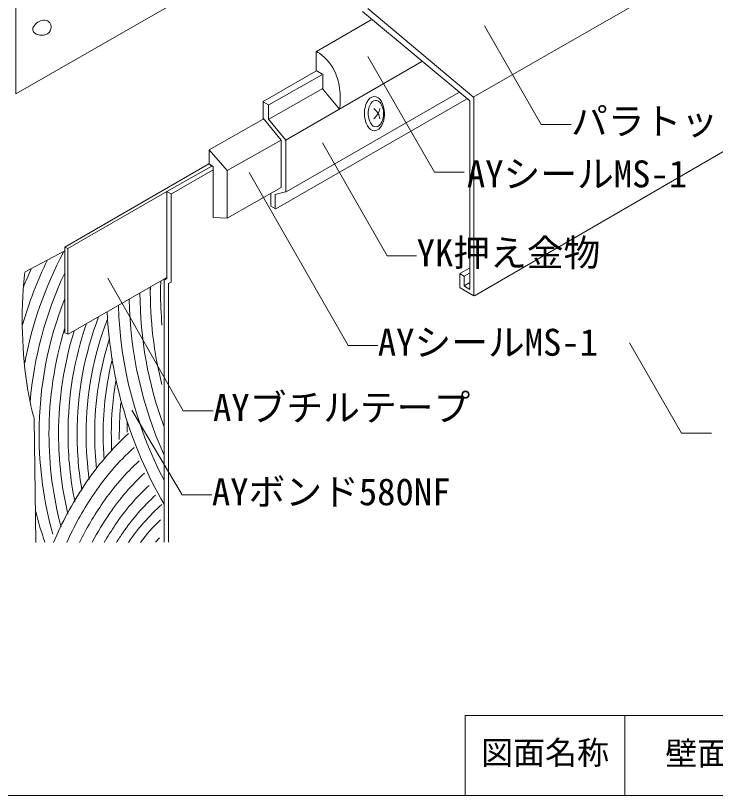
# Model space of a CAD drawing. Units: millimetres, scale not verified. Extents: x -1350 to 1350, y -943 to 920.
# Drawn here: x -413 to 463, y -880 to 96 of the extents above; entities that cross this region are included whole.
import ezdxf
from ezdxf.enums import TextEntityAlignment as Align

# ---------------------------------------------------------------- set-up
doc = ezdxf.new("R2010")
doc.units = ezdxf.units.MM
doc.header["$LTSCALE"] = 10
for name, color, linetype, lineweight in [('D-0', 7, 'Continuous', 18), ('E-E', 7, 'Continuous', 18), ('F-F', 7, 'Continuous', 9)]:
    doc.layers.add(name, color=color, linetype=linetype, lineweight=lineweight)
doc.layers.add('F-0', color=7, linetype='Continuous')
doc.styles.add('ＭＳ ゴシック', font='')
doc.styles.get('ＭＳ ゴシック').set_extended_font_data('MS Gothic')

msp = doc.modelspace()

# ---------------------------------------------------------------- linework, layer by layer
at = {"layer": 'D-0'}
for p, q in [((159.88, -6.54), (791.88, 355.86)), ((161.68, -254.94), (788.48, 108.26)), ((21.68, 100.86), (155.88, -10.94)), ((28.08, 104.46), (161.08, -6.94)), ((32.28, 90.46), (-36.12, 50.66)), ((-75.32, -60.54), (95.68, 38.06)), ((-95.52, -16.14), (-29.12, 21.46)), ((-95.52, -33.94), (-27.92, 4.26)), ((-7.12, -21.54), (-27.92, 3.66)), ((-86.72, -146.34), (151.68, -8.94)), ((-74.12, -124.94), (142.08, -0.74)), ((160.88, -5.94), (160.88, -255.14)), ((-102.72, -12.14), (-95.92, -16.14)), ((155.88, -10.94), (155.88, -246.54)), ((-170.12, -72.54), (-170.12, -89.74)), ((-223.12, -124.34), (-166.92, -92.74)), ((-217.52, -127.54), (-165.12, -97.34)), ((-170.72, -89.74), (-165.32, -93.34)), ((-87.72, -128.34), (-74.72, -124.94)), ((-93.32, -127.34), (-93.32, -142.94)), ((-87.72, -128.34), (-87.72, -146.14)), ((-93.32, -142.94), (-87.32, -146.34)), ((-347.32, -195.94), (-350.92, -193.94)), ((-400.52, -224.94), (-350.92, -198.92)), ((-347.32, -302.96), (-347.32, -195.94)), ((143.48, -227.14), (155.48, -220.34)), ((-346.92, -303.14), (-223.12, -231.94)), ((-223.12, -233.14), (-226.72, -235.54)), ((143.48, -227.54), (143.48, -245.14)), ((143.68, -227.54), (149.08, -230.74)), ((148.68, -230.34), (155.28, -226.54)), ((148.88, -230.74), (148.88, -242.94)), ((-226.72, -235.54), (-226.72, -563.14)), ((148.68, -242.54), (155.88, -238.34)), ((149.08, -242.94), (155.88, -246.94)), ((-243.92, -249.54), (-243.92, -245.34)), ((143.68, -245.14), (161.08, -255.14)), ((-387.32, -563.54), (-389.12, -408.74)), ((-282.72, -434.94), (-282.72, -427.74)), ((-232.52, -557.94), (-237.32, -563.14))]:
    msp.add_line(p, q, dxfattribs=at)
for points in [[(87.48, 284.26), (-412.12, -2.34), (-412.12, 483.66)], [(-27.92, 3.66), (-27.92, 21.86), (-36.52, 27.06), (-36.52, 50.66)], [(-36.72, 25.86), (-102.52, -11.74), (-102.52, -34.14)], [(-95.92, -16.14), (-95.92, -34.14), (-74.52, -60.34), (-74.52, -125.14)], [(-102.52, -34.14), (-170.12, -72.54), (-147.92, -98.34), (-80.32, -60.14)], [(-102.52, -32.74), (-80.32, -60.14), (-80.32, -119.54)], [(-346.92, -303.14), (-350.92, -301.34), (-350.92, -193.94), (-170.72, -89.74)], [(-170.72, -89.74), (-166.92, -92.74), (-223.12, -124.54)], [(-147.92, -157.74), (-165.32, -157.14), (-165.32, -93.34)], [(-80.32, -119.54), (-147.92, -157.74), (-147.92, -98.34)], [(-347.32, -195.94), (-223.12, -124.54), (-223.12, -233.14)], [(-221.12, -563.14), (-221.12, -239.74), (-217.72, -237.94), (-217.72, -127.54), (-222.72, -124.74)]]:
    msp.add_lwpolyline(points, dxfattribs=at)
for centre, radius, start, end in [((-375.3, 72.5), 17.42, 96.85724, 148.29442), ((-376.54, 80.4), 9.43, 56.38473, 95.09829), ((-377.89, 81.01), 9.78, 289.16268, 47.78987), ((-385.21, 78.5), 5.83, 147.2131, 213.50533), ((-382.76, 80.7), 9.11, 216.53201, 244.52307), ((-380.22, 86.44), 15.39, 245.16681, 268.87113), ((-379.66, 88.15), 17.11, 267.1289, 286.9279), ((-51.82, 20.42), 34.07, 55.07746, 62.55259), ((-65.13, 1.44), 57.26, 21.70967, 55.03214), ((-78.99, -5.41), 72.67, 3.01655, 22.68202), ((-106.34, -8.07), 100.13, 352.26767, 3.71523), ((40.6, -18.93), 14.69, 131.1344, 151.61452), ((36.47, -14.12), 8.35, 55.6594, 131.49327), ((32.22, -19.15), 14.92, 28.8868, 53.07124), ((49.68, -24.76), 25.46, 149.78339, 168.18201), ((49.77, -25.64), 20.99, 150.61616, 170.62579), ((41.4, -20.89), 11.36, 129.04575, 150.79548), ((38.27, -16.88), 6.28, 59.63369, 129.89359), ((35.17, -20.99), 11.41, 29.68659, 56.65748), ((21.28, -27.31), 26.64, 349.84607, 26.68367), ((14.92, -27.42), 34.08, 347.5889, 27.0074), ((58.04, -26.87), 34.08, 167.5889, 207.0074), ((55.02, -26.86), 26.37, 169.87874, 206.78913), ((17.12, -42.77), 28.93, 40.79542, 49.57068), ((15.25, -12.38), 29.56, 314.26844, 330.92085), ((24.85, -36.18), 18.78, 30.16544, 40.98515), ((24.75, -17.36), 18.83, 330.0958, 349.63159), ((23.16, -36.3), 20.31, 7.79496, 28.06088), ((41.39, -33.1), 11.41, 209.68659, 236.65748), ((35.16, -33.2), 11.36, 309.04575, 330.79548), ((27.87, -28.76), 19.9, 329.88125, 350.61735), ((23.28, -29.53), 25.46, 329.78339, 348.18201), ((40.75, -35.14), 14.92, 208.8868, 233.07124), ((36.49, -40.17), 8.35, 235.6594, 311.49327), ((38.29, -37.21), 6.28, 239.63369, 309.89359), ((32.36, -35.36), 14.69, 311.1344, 331.61452), ((67.81, -424.88), 476.55, 151.88974, 169.61121), ((74.52, -427.74), 497.36, 154.0554, 164.0593), ((27.36, -410.35), 461.01, 155.79581, 158.89372), ((138.87, -285.31), 543.12, 174.04349, 189.36079), ((-381.26, -230.88), 20.15, 162.87965, 174.50049), ((74.81, -427.51), 470.82, 154.7219, 175.15459), ((222.16, -250.4), 466.08, 179.19874, 194.37927), ((-61.37, -246.97), 169.77, 176.41753, 180.86756), ((223.99, -250.95), 480.91, 180.0518, 200.41509), ((250.92, -249.92), 482.04, 179.95484, 184.95322), ((79.09, -427.85), 462.21, 158.48702, 179.98736), ((224.4, -250.93), 494.8, 180.94566, 204.25711), ((223.3, -251.21), 507.49, 181.77464, 207.53289), ((77.89, -427.84), 413.41, 159.21048, 179.98668), ((229, -249.69), 527.55, 182.74803, 210.25007), ((78.5, -427.73), 425.42, 161.07359, 180.00176), ((77.18, -427.85), 401.5, 159.02693, 179.98441), ((81.86, -427.71), 452.58, 162.98939, 180.00409), ((75.84, -427.82), 434.56, 162.70474, 179.98972), ((79.74, -427.86), 393.26, 162.30774, 179.98365), ((81.7, -427.69), 384.62, 165.89248, 180.00787), ((87.97, -427.74), 380.69, 169.9857, 180.00013), ((-89.79, -324.27), 311.17, 189.12914, 193.92249), ((85.86, -427.1), 368.58, 174.02767, 180.10098), ((-230.29, -358.89), 166.47, 193.99218, 197.42509), ((25.17, -427.94), 298.29, 177.00257, 179.5778), ((78.26, -428.34), 461.38, 179.92598, 195.69406), ((69.95, -429.2), 440.67, 179.81141, 195.09357), ((76.09, -428.38), 434.81, 179.91656, 193.26466), ((77.79, -427.71), 424.7, 180.00474, 191.54991), ((72.4, -428.83), 407.92, 179.84765, 189.84035), ((-40.44, -680.22), 342.42, 132.39619, 146.67574), ((89.5, -427.35), 413.82, 180.05535, 187.973), ((83.19, -428.37), 396.71, 179.90981, 186.30625), ((93.79, -428.11), 396.71, 179.94727, 184.45793), ((260.1, -427.11), 552.82, 180.06588, 182.18072), ((-51.03, -679.83), 317.43, 132.21708, 146.8267), ((-47.56, -689.72), 310.36, 132.62177, 145.46297), ((-56.24, -689.62), 288.61, 132.472, 145.68533), ((30.52, -730.97), 429.61, 146.22025, 157.06352), ((-54.83, -697.85), 280.49, 132.82919, 146.14782), ((16.51, -728.27), 400.47, 146.31384, 155.71264), ((-61.51, -698.71), 262.09, 132.12979, 145.8328), ((4.12, -728.17), 374.74, 145.09913, 153.93961), ((-62.11, -705.1), 252.6, 131.50851, 145.91544), ((99.04, -399.95), 502.21, 194.43555, 198.96294), ((1.86, -732.68), 360.88, 145.23993, 151.98032), ((-74.22, -699.8), 227.44, 133.68985, 143.19458), ((-8.33, -731.88), 338.08, 145.74884, 150.13716), ((-6.38, -740.28), 331.06, 145.23868, 147.73392)]:
    msp.add_arc(centre, radius, start, end, dxfattribs=at)
at = {"layer": 'E-E'}
for p, q in [((174.11, 82.88), (245.31, -40.52)), ((28.11, 44.48), (111.71, -100.12)), ((245.31, -40.52), (282.51, -40.52)), ((-28.49, -63.72), (52.31, -205.12)), ((-120.29, -100.72), (3.51, -317.12)), ((111.71, -100.12), (148.71, -100.12)), ((52.31, -205.12), (89.31, -205.12)), ((-297.29, -232.92), (-202.69, -398.72)), ((3.51, -317.12), (40.71, -317.12)), ((-267.09, -398.12), (-203.89, -504.12)), ((-202.69, -398.72), (-165.49, -398.72)), ((-203.89, -504.12), (-166.89, -504.12))]:
    msp.add_line(p, q, dxfattribs=at)
msp.add_lwpolyline([(355.51, -313.72), (420.91, -426.92), (458.11, -426.92)], dxfattribs=at)
at = {"layer": 'F-F'}
for p, q in [((150, -880), (150, -780)), ((1350, -780), (150, -780)), ((350, -880), (350, -780))]:
    msp.add_line(p, q, dxfattribs=at)
msp.add_lwpolyline([(-1350, 920), (1350, 920), (1350, -880), (-1350, -880)], dxfattribs=at)

# ---------------------------------------------------------------- texts
at = {"layer": 'E-E', "style": 'ＭＳ ゴシック'}
for s, height, p in [('パラトップ水切り', 33.72, (282.51, -63.52)), ('AYシールMS-1', 33.72, (152.18, -129.45)), ('YK押え金物', 33.72, (89.31, -228.12)), ('AYシールMS-1', 33.72, (40.71, -340.12)), ('AYブチルテープ', 33.72, (-165.49, -421.72)), ('AYボンド580NF', 33.72, (-166.89, -527.12)), ('図面名称', 29.33, (170, -850))]:
    msp.add_text(s, height=height, dxfattribs=at).set_placement(p, align=Align.BOTTOM_LEFT)
at = {"layer": 'F-0', "style": 'ＭＳ ゴシック'}
msp.add_text('壁面納まり イメージ', height=29.33, dxfattribs=at).set_placement((400.4, -850.96), align=Align.BOTTOM_LEFT)

doc.saveas('drawing.dxf')
